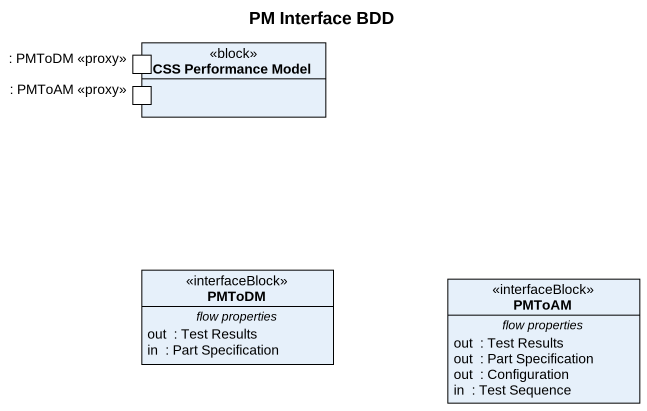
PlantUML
@startuml
title PM Interface BDD
allowmixing
hide circle
hide empty members
rectangle "CSS Performance Model" as CSS_Performance_Model <<block>> {
  port ": PMToDM <<proxy>>" as PMToDM_proxy
  port ": PMToAM <<proxy>>" as PMToAM_proxy
}
class PMToDM <<interfaceBlock>> {
  -- flow properties --
  out  : Test Results
  in  : Part Specification
}
class PMToAM <<interfaceBlock>> {
  -- flow properties --
  out  : Test Results
  out  : Part Specification
  out  : Configuration
  in  : Test Sequence
}
@enduml
